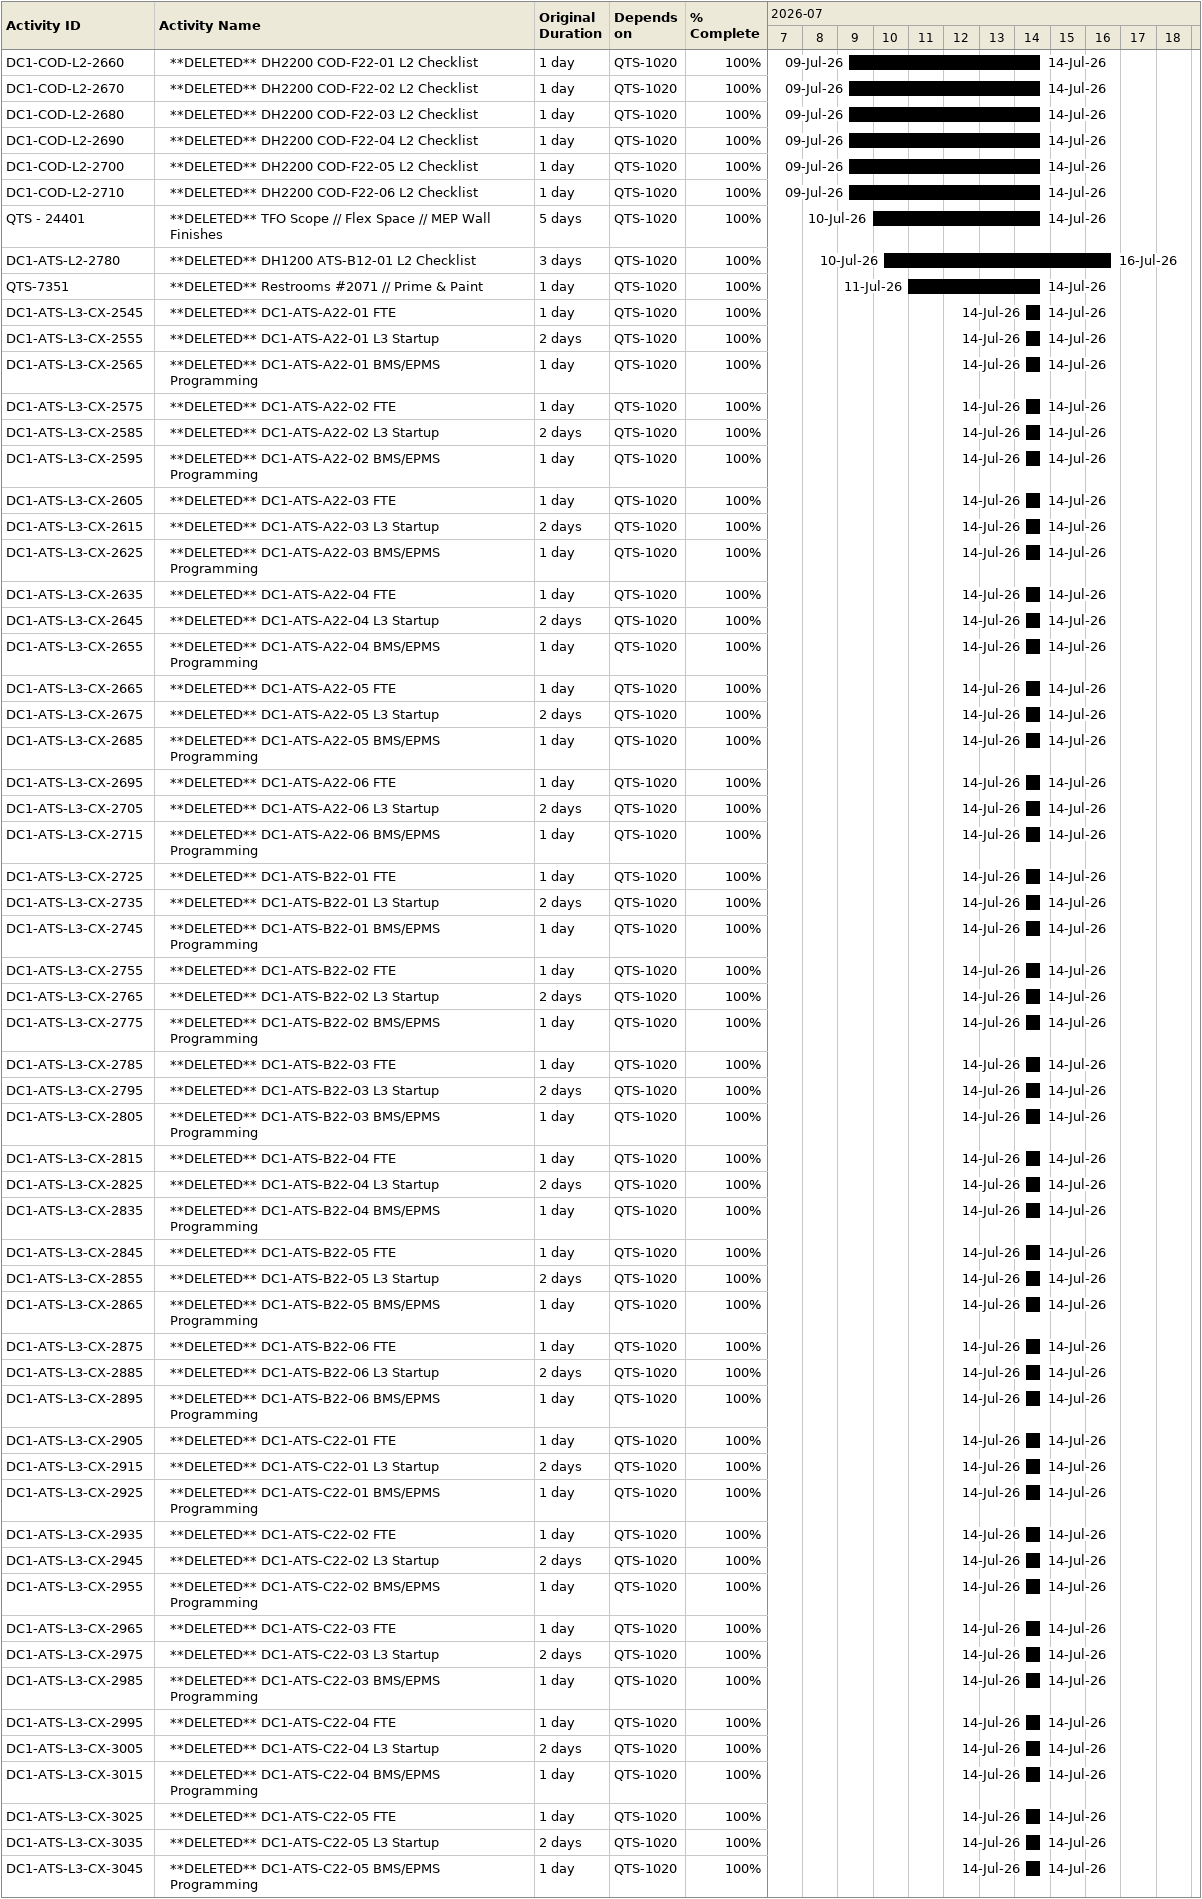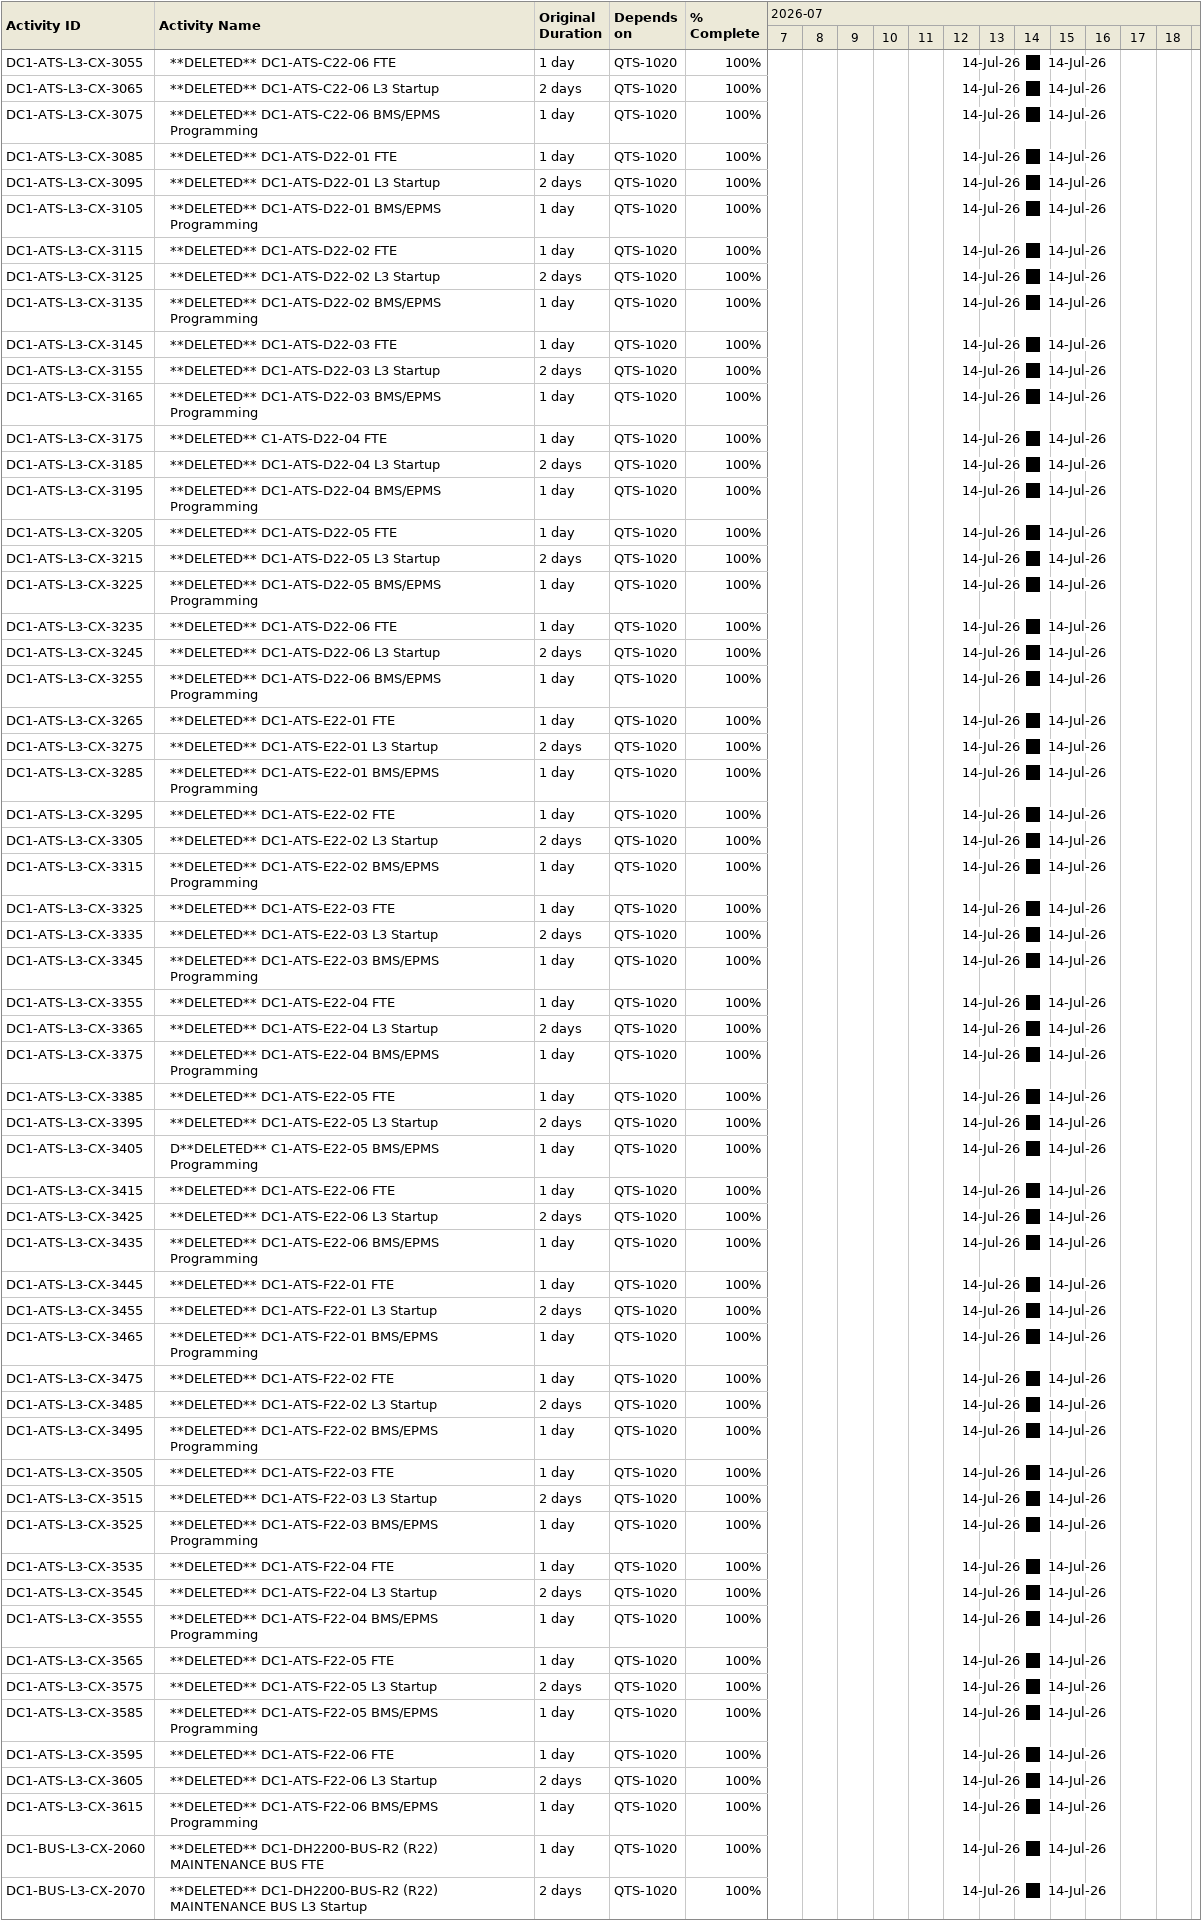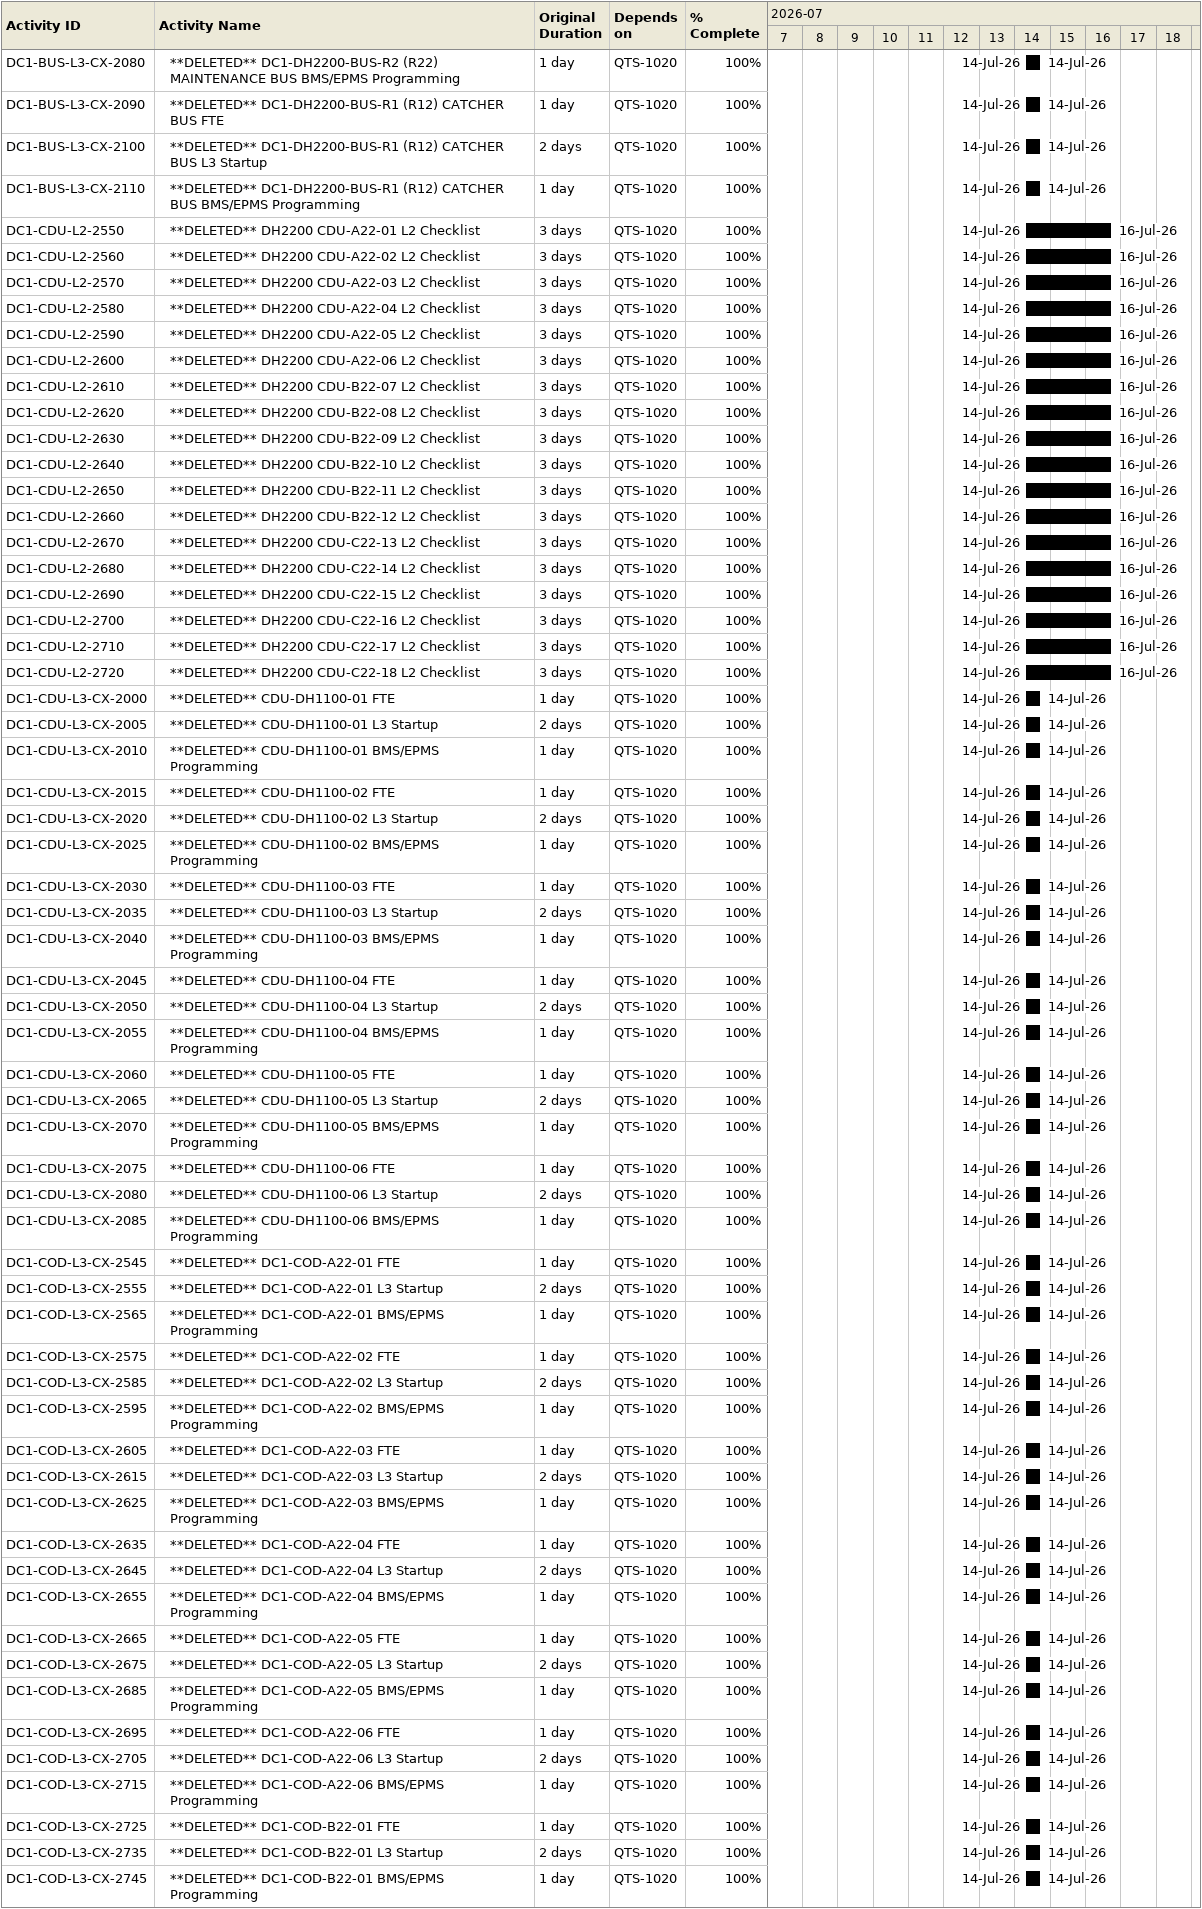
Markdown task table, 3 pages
| ID | Level | Task | Original duration | Start | Finish | Predecessors | % complete |
|---|---|---|---|---|---|---|---|
| DC1-COD-L2-2660 | 2 | **DELETED** DH2200 COD-F22-01 L2 Checklist | 1d | 2026-07-09 | 2026-07-14 | QTS-1020 | 100 |
| DC1-COD-L2-2670 | 2 | **DELETED** DH2200 COD-F22-02 L2 Checklist | 1d | 2026-07-09 | 2026-07-14 | QTS-1020 | 100 |
| DC1-COD-L2-2680 | 2 | **DELETED** DH2200 COD-F22-03 L2 Checklist | 1d | 2026-07-09 | 2026-07-14 | QTS-1020 | 100 |
| DC1-COD-L2-2690 | 2 | **DELETED** DH2200 COD-F22-04 L2 Checklist | 1d | 2026-07-09 | 2026-07-14 | QTS-1020 | 100 |
| DC1-COD-L2-2700 | 2 | **DELETED** DH2200 COD-F22-05 L2 Checklist | 1d | 2026-07-09 | 2026-07-14 | QTS-1020 | 100 |
| DC1-COD-L2-2710 | 2 | **DELETED** DH2200 COD-F22-06 L2 Checklist | 1d | 2026-07-09 | 2026-07-14 | QTS-1020 | 100 |
| QTS - 24401 | 2 | **DELETED** TFO Scope // Flex Space // MEP Wall Finishes | 5d | 2026-07-10 | 2026-07-14 | QTS-1020 | 100 |
| DC1-ATS-L2-2780 | 2 | **DELETED** DH1200 ATS-B12-01 L2 Checklist | 3d | 2026-07-10 | 2026-07-16 | QTS-1020 | 100 |
| QTS-7351 | 2 | **DELETED** Restrooms #2071 // Prime & Paint | 1d | 2026-07-11 | 2026-07-14 | QTS-1020 | 100 |
| DC1-ATS-L3-CX-2545 | 2 | **DELETED** DC1-ATS-A22-01 FTE | 1d | 2026-07-14 | 2026-07-14 | QTS-1020 | 100 |
| DC1-ATS-L3-CX-2555 | 2 | **DELETED** DC1-ATS-A22-01 L3 Startup | 2d | 2026-07-14 | 2026-07-14 | QTS-1020 | 100 |
| DC1-ATS-L3-CX-2565 | 2 | **DELETED** DC1-ATS-A22-01 BMS/EPMS Programming | 1d | 2026-07-14 | 2026-07-14 | QTS-1020 | 100 |
| DC1-ATS-L3-CX-2575 | 2 | **DELETED** DC1-ATS-A22-02 FTE | 1d | 2026-07-14 | 2026-07-14 | QTS-1020 | 100 |
| DC1-ATS-L3-CX-2585 | 2 | **DELETED** DC1-ATS-A22-02 L3 Startup | 2d | 2026-07-14 | 2026-07-14 | QTS-1020 | 100 |
| DC1-ATS-L3-CX-2595 | 2 | **DELETED** DC1-ATS-A22-02 BMS/EPMS Programming | 1d | 2026-07-14 | 2026-07-14 | QTS-1020 | 100 |
| DC1-ATS-L3-CX-2605 | 2 | **DELETED** DC1-ATS-A22-03 FTE | 1d | 2026-07-14 | 2026-07-14 | QTS-1020 | 100 |
| DC1-ATS-L3-CX-2615 | 2 | **DELETED** DC1-ATS-A22-03 L3 Startup | 2d | 2026-07-14 | 2026-07-14 | QTS-1020 | 100 |
| DC1-ATS-L3-CX-2625 | 2 | **DELETED** DC1-ATS-A22-03 BMS/EPMS Programming | 1d | 2026-07-14 | 2026-07-14 | QTS-1020 | 100 |
| DC1-ATS-L3-CX-2635 | 2 | **DELETED** DC1-ATS-A22-04 FTE | 1d | 2026-07-14 | 2026-07-14 | QTS-1020 | 100 |
| DC1-ATS-L3-CX-2645 | 2 | **DELETED** DC1-ATS-A22-04 L3 Startup | 2d | 2026-07-14 | 2026-07-14 | QTS-1020 | 100 |
| DC1-ATS-L3-CX-2655 | 2 | **DELETED** DC1-ATS-A22-04 BMS/EPMS Programming | 1d | 2026-07-14 | 2026-07-14 | QTS-1020 | 100 |
| DC1-ATS-L3-CX-2665 | 2 | **DELETED** DC1-ATS-A22-05 FTE | 1d | 2026-07-14 | 2026-07-14 | QTS-1020 | 100 |
| DC1-ATS-L3-CX-2675 | 2 | **DELETED** DC1-ATS-A22-05 L3 Startup | 2d | 2026-07-14 | 2026-07-14 | QTS-1020 | 100 |
| DC1-ATS-L3-CX-2685 | 2 | **DELETED** DC1-ATS-A22-05 BMS/EPMS Programming | 1d | 2026-07-14 | 2026-07-14 | QTS-1020 | 100 |
| DC1-ATS-L3-CX-2695 | 2 | **DELETED** DC1-ATS-A22-06 FTE | 1d | 2026-07-14 | 2026-07-14 | QTS-1020 | 100 |
| DC1-ATS-L3-CX-2705 | 2 | **DELETED** DC1-ATS-A22-06 L3 Startup | 2d | 2026-07-14 | 2026-07-14 | QTS-1020 | 100 |
| DC1-ATS-L3-CX-2715 | 2 | **DELETED** DC1-ATS-A22-06 BMS/EPMS Programming | 1d | 2026-07-14 | 2026-07-14 | QTS-1020 | 100 |
| DC1-ATS-L3-CX-2725 | 2 | **DELETED** DC1-ATS-B22-01 FTE | 1d | 2026-07-14 | 2026-07-14 | QTS-1020 | 100 |
| DC1-ATS-L3-CX-2735 | 2 | **DELETED** DC1-ATS-B22-01 L3 Startup | 2d | 2026-07-14 | 2026-07-14 | QTS-1020 | 100 |
| DC1-ATS-L3-CX-2745 | 2 | **DELETED** DC1-ATS-B22-01 BMS/EPMS Programming | 1d | 2026-07-14 | 2026-07-14 | QTS-1020 | 100 |
| DC1-ATS-L3-CX-2755 | 2 | **DELETED** DC1-ATS-B22-02 FTE | 1d | 2026-07-14 | 2026-07-14 | QTS-1020 | 100 |
| DC1-ATS-L3-CX-2765 | 2 | **DELETED** DC1-ATS-B22-02 L3 Startup | 2d | 2026-07-14 | 2026-07-14 | QTS-1020 | 100 |
| DC1-ATS-L3-CX-2775 | 2 | **DELETED** DC1-ATS-B22-02 BMS/EPMS Programming | 1d | 2026-07-14 | 2026-07-14 | QTS-1020 | 100 |
| DC1-ATS-L3-CX-2785 | 2 | **DELETED** DC1-ATS-B22-03 FTE | 1d | 2026-07-14 | 2026-07-14 | QTS-1020 | 100 |
| DC1-ATS-L3-CX-2795 | 2 | **DELETED** DC1-ATS-B22-03 L3 Startup | 2d | 2026-07-14 | 2026-07-14 | QTS-1020 | 100 |
| DC1-ATS-L3-CX-2805 | 2 | **DELETED** DC1-ATS-B22-03 BMS/EPMS Programming | 1d | 2026-07-14 | 2026-07-14 | QTS-1020 | 100 |
| DC1-ATS-L3-CX-2815 | 2 | **DELETED** DC1-ATS-B22-04 FTE | 1d | 2026-07-14 | 2026-07-14 | QTS-1020 | 100 |
| DC1-ATS-L3-CX-2825 | 2 | **DELETED** DC1-ATS-B22-04 L3 Startup | 2d | 2026-07-14 | 2026-07-14 | QTS-1020 | 100 |
| DC1-ATS-L3-CX-2835 | 2 | **DELETED** DC1-ATS-B22-04 BMS/EPMS Programming | 1d | 2026-07-14 | 2026-07-14 | QTS-1020 | 100 |
| DC1-ATS-L3-CX-2845 | 2 | **DELETED** DC1-ATS-B22-05 FTE | 1d | 2026-07-14 | 2026-07-14 | QTS-1020 | 100 |
| DC1-ATS-L3-CX-2855 | 2 | **DELETED** DC1-ATS-B22-05 L3 Startup | 2d | 2026-07-14 | 2026-07-14 | QTS-1020 | 100 |
| DC1-ATS-L3-CX-2865 | 2 | **DELETED** DC1-ATS-B22-05 BMS/EPMS Programming | 1d | 2026-07-14 | 2026-07-14 | QTS-1020 | 100 |
| DC1-ATS-L3-CX-2875 | 2 | **DELETED** DC1-ATS-B22-06 FTE | 1d | 2026-07-14 | 2026-07-14 | QTS-1020 | 100 |
| DC1-ATS-L3-CX-2885 | 2 | **DELETED** DC1-ATS-B22-06 L3 Startup | 2d | 2026-07-14 | 2026-07-14 | QTS-1020 | 100 |
| DC1-ATS-L3-CX-2895 | 2 | **DELETED** DC1-ATS-B22-06 BMS/EPMS Programming | 1d | 2026-07-14 | 2026-07-14 | QTS-1020 | 100 |
| DC1-ATS-L3-CX-2905 | 2 | **DELETED** DC1-ATS-C22-01 FTE | 1d | 2026-07-14 | 2026-07-14 | QTS-1020 | 100 |
| DC1-ATS-L3-CX-2915 | 2 | **DELETED** DC1-ATS-C22-01 L3 Startup | 2d | 2026-07-14 | 2026-07-14 | QTS-1020 | 100 |
| DC1-ATS-L3-CX-2925 | 2 | **DELETED** DC1-ATS-C22-01 BMS/EPMS Programming | 1d | 2026-07-14 | 2026-07-14 | QTS-1020 | 100 |
| DC1-ATS-L3-CX-2935 | 2 | **DELETED** DC1-ATS-C22-02 FTE | 1d | 2026-07-14 | 2026-07-14 | QTS-1020 | 100 |
| DC1-ATS-L3-CX-2945 | 2 | **DELETED** DC1-ATS-C22-02 L3 Startup | 2d | 2026-07-14 | 2026-07-14 | QTS-1020 | 100 |
| DC1-ATS-L3-CX-2955 | 2 | **DELETED** DC1-ATS-C22-02 BMS/EPMS Programming | 1d | 2026-07-14 | 2026-07-14 | QTS-1020 | 100 |
| DC1-ATS-L3-CX-2965 | 2 | **DELETED** DC1-ATS-C22-03 FTE | 1d | 2026-07-14 | 2026-07-14 | QTS-1020 | 100 |
| DC1-ATS-L3-CX-2975 | 2 | **DELETED** DC1-ATS-C22-03 L3 Startup | 2d | 2026-07-14 | 2026-07-14 | QTS-1020 | 100 |
| DC1-ATS-L3-CX-2985 | 2 | **DELETED** DC1-ATS-C22-03 BMS/EPMS Programming | 1d | 2026-07-14 | 2026-07-14 | QTS-1020 | 100 |
| DC1-ATS-L3-CX-2995 | 2 | **DELETED** DC1-ATS-C22-04 FTE | 1d | 2026-07-14 | 2026-07-14 | QTS-1020 | 100 |
| DC1-ATS-L3-CX-3005 | 2 | **DELETED** DC1-ATS-C22-04 L3 Startup | 2d | 2026-07-14 | 2026-07-14 | QTS-1020 | 100 |
| DC1-ATS-L3-CX-3015 | 2 | **DELETED** DC1-ATS-C22-04 BMS/EPMS Programming | 1d | 2026-07-14 | 2026-07-14 | QTS-1020 | 100 |
| DC1-ATS-L3-CX-3025 | 2 | **DELETED** DC1-ATS-C22-05 FTE | 1d | 2026-07-14 | 2026-07-14 | QTS-1020 | 100 |
| DC1-ATS-L3-CX-3035 | 2 | **DELETED** DC1-ATS-C22-05 L3 Startup | 2d | 2026-07-14 | 2026-07-14 | QTS-1020 | 100 |
| DC1-ATS-L3-CX-3045 | 2 | **DELETED** DC1-ATS-C22-05 BMS/EPMS Programming | 1d | 2026-07-14 | 2026-07-14 | QTS-1020 | 100 |
| DC1-ATS-L3-CX-3055 | 2 | **DELETED** DC1-ATS-C22-06 FTE | 1d | 2026-07-14 | 2026-07-14 | QTS-1020 | 100 |
| DC1-ATS-L3-CX-3065 | 2 | **DELETED** DC1-ATS-C22-06 L3 Startup | 2d | 2026-07-14 | 2026-07-14 | QTS-1020 | 100 |
| DC1-ATS-L3-CX-3075 | 2 | **DELETED** DC1-ATS-C22-06 BMS/EPMS Programming | 1d | 2026-07-14 | 2026-07-14 | QTS-1020 | 100 |
| DC1-ATS-L3-CX-3085 | 2 | **DELETED** DC1-ATS-D22-01 FTE | 1d | 2026-07-14 | 2026-07-14 | QTS-1020 | 100 |
| DC1-ATS-L3-CX-3095 | 2 | **DELETED** DC1-ATS-D22-01 L3 Startup | 2d | 2026-07-14 | 2026-07-14 | QTS-1020 | 100 |
| DC1-ATS-L3-CX-3105 | 2 | **DELETED** DC1-ATS-D22-01 BMS/EPMS Programming | 1d | 2026-07-14 | 2026-07-14 | QTS-1020 | 100 |
| DC1-ATS-L3-CX-3115 | 2 | **DELETED** DC1-ATS-D22-02 FTE | 1d | 2026-07-14 | 2026-07-14 | QTS-1020 | 100 |
| DC1-ATS-L3-CX-3125 | 2 | **DELETED** DC1-ATS-D22-02 L3 Startup | 2d | 2026-07-14 | 2026-07-14 | QTS-1020 | 100 |
| DC1-ATS-L3-CX-3135 | 2 | **DELETED** DC1-ATS-D22-02 BMS/EPMS Programming | 1d | 2026-07-14 | 2026-07-14 | QTS-1020 | 100 |
| DC1-ATS-L3-CX-3145 | 2 | **DELETED** DC1-ATS-D22-03 FTE | 1d | 2026-07-14 | 2026-07-14 | QTS-1020 | 100 |
| DC1-ATS-L3-CX-3155 | 2 | **DELETED** DC1-ATS-D22-03 L3 Startup | 2d | 2026-07-14 | 2026-07-14 | QTS-1020 | 100 |
| DC1-ATS-L3-CX-3165 | 2 | **DELETED** DC1-ATS-D22-03 BMS/EPMS Programming | 1d | 2026-07-14 | 2026-07-14 | QTS-1020 | 100 |
| DC1-ATS-L3-CX-3175 | 2 | **DELETED** C1-ATS-D22-04 FTE | 1d | 2026-07-14 | 2026-07-14 | QTS-1020 | 100 |
| DC1-ATS-L3-CX-3185 | 2 | **DELETED** DC1-ATS-D22-04 L3 Startup | 2d | 2026-07-14 | 2026-07-14 | QTS-1020 | 100 |
| DC1-ATS-L3-CX-3195 | 2 | **DELETED** DC1-ATS-D22-04 BMS/EPMS Programming | 1d | 2026-07-14 | 2026-07-14 | QTS-1020 | 100 |
| DC1-ATS-L3-CX-3205 | 2 | **DELETED** DC1-ATS-D22-05 FTE | 1d | 2026-07-14 | 2026-07-14 | QTS-1020 | 100 |
| DC1-ATS-L3-CX-3215 | 2 | **DELETED** DC1-ATS-D22-05 L3 Startup | 2d | 2026-07-14 | 2026-07-14 | QTS-1020 | 100 |
| DC1-ATS-L3-CX-3225 | 2 | **DELETED** DC1-ATS-D22-05 BMS/EPMS Programming | 1d | 2026-07-14 | 2026-07-14 | QTS-1020 | 100 |
| DC1-ATS-L3-CX-3235 | 2 | **DELETED** DC1-ATS-D22-06 FTE | 1d | 2026-07-14 | 2026-07-14 | QTS-1020 | 100 |
| DC1-ATS-L3-CX-3245 | 2 | **DELETED** DC1-ATS-D22-06 L3 Startup | 2d | 2026-07-14 | 2026-07-14 | QTS-1020 | 100 |
| DC1-ATS-L3-CX-3255 | 2 | **DELETED** DC1-ATS-D22-06 BMS/EPMS Programming | 1d | 2026-07-14 | 2026-07-14 | QTS-1020 | 100 |
| DC1-ATS-L3-CX-3265 | 2 | **DELETED** DC1-ATS-E22-01 FTE | 1d | 2026-07-14 | 2026-07-14 | QTS-1020 | 100 |
| DC1-ATS-L3-CX-3275 | 2 | **DELETED** DC1-ATS-E22-01 L3 Startup | 2d | 2026-07-14 | 2026-07-14 | QTS-1020 | 100 |
| DC1-ATS-L3-CX-3285 | 2 | **DELETED** DC1-ATS-E22-01 BMS/EPMS Programming | 1d | 2026-07-14 | 2026-07-14 | QTS-1020 | 100 |
| DC1-ATS-L3-CX-3295 | 2 | **DELETED** DC1-ATS-E22-02 FTE | 1d | 2026-07-14 | 2026-07-14 | QTS-1020 | 100 |
| DC1-ATS-L3-CX-3305 | 2 | **DELETED** DC1-ATS-E22-02 L3 Startup | 2d | 2026-07-14 | 2026-07-14 | QTS-1020 | 100 |
| DC1-ATS-L3-CX-3315 | 2 | **DELETED** DC1-ATS-E22-02 BMS/EPMS Programming | 1d | 2026-07-14 | 2026-07-14 | QTS-1020 | 100 |
| DC1-ATS-L3-CX-3325 | 2 | **DELETED** DC1-ATS-E22-03 FTE | 1d | 2026-07-14 | 2026-07-14 | QTS-1020 | 100 |
| DC1-ATS-L3-CX-3335 | 2 | **DELETED** DC1-ATS-E22-03 L3 Startup | 2d | 2026-07-14 | 2026-07-14 | QTS-1020 | 100 |
| DC1-ATS-L3-CX-3345 | 2 | **DELETED** DC1-ATS-E22-03 BMS/EPMS Programming | 1d | 2026-07-14 | 2026-07-14 | QTS-1020 | 100 |
| DC1-ATS-L3-CX-3355 | 2 | **DELETED** DC1-ATS-E22-04 FTE | 1d | 2026-07-14 | 2026-07-14 | QTS-1020 | 100 |
| DC1-ATS-L3-CX-3365 | 2 | **DELETED** DC1-ATS-E22-04 L3 Startup | 2d | 2026-07-14 | 2026-07-14 | QTS-1020 | 100 |
| DC1-ATS-L3-CX-3375 | 2 | **DELETED** DC1-ATS-E22-04 BMS/EPMS Programming | 1d | 2026-07-14 | 2026-07-14 | QTS-1020 | 100 |
| DC1-ATS-L3-CX-3385 | 2 | **DELETED** DC1-ATS-E22-05 FTE | 1d | 2026-07-14 | 2026-07-14 | QTS-1020 | 100 |
| DC1-ATS-L3-CX-3395 | 2 | **DELETED** DC1-ATS-E22-05 L3 Startup | 2d | 2026-07-14 | 2026-07-14 | QTS-1020 | 100 |
| DC1-ATS-L3-CX-3405 | 2 | D**DELETED** C1-ATS-E22-05 BMS/EPMS Programming | 1d | 2026-07-14 | 2026-07-14 | QTS-1020 | 100 |
| DC1-ATS-L3-CX-3415 | 2 | **DELETED** DC1-ATS-E22-06 FTE | 1d | 2026-07-14 | 2026-07-14 | QTS-1020 | 100 |
| DC1-ATS-L3-CX-3425 | 2 | **DELETED** DC1-ATS-E22-06 L3 Startup | 2d | 2026-07-14 | 2026-07-14 | QTS-1020 | 100 |
| DC1-ATS-L3-CX-3435 | 2 | **DELETED** DC1-ATS-E22-06 BMS/EPMS Programming | 1d | 2026-07-14 | 2026-07-14 | QTS-1020 | 100 |
| DC1-ATS-L3-CX-3445 | 2 | **DELETED** DC1-ATS-F22-01 FTE | 1d | 2026-07-14 | 2026-07-14 | QTS-1020 | 100 |
| DC1-ATS-L3-CX-3455 | 2 | **DELETED** DC1-ATS-F22-01 L3 Startup | 2d | 2026-07-14 | 2026-07-14 | QTS-1020 | 100 |
| DC1-ATS-L3-CX-3465 | 2 | **DELETED** DC1-ATS-F22-01 BMS/EPMS Programming | 1d | 2026-07-14 | 2026-07-14 | QTS-1020 | 100 |
| DC1-ATS-L3-CX-3475 | 2 | **DELETED** DC1-ATS-F22-02 FTE | 1d | 2026-07-14 | 2026-07-14 | QTS-1020 | 100 |
| DC1-ATS-L3-CX-3485 | 2 | **DELETED** DC1-ATS-F22-02 L3 Startup | 2d | 2026-07-14 | 2026-07-14 | QTS-1020 | 100 |
| DC1-ATS-L3-CX-3495 | 2 | **DELETED** DC1-ATS-F22-02 BMS/EPMS Programming | 1d | 2026-07-14 | 2026-07-14 | QTS-1020 | 100 |
| DC1-ATS-L3-CX-3505 | 2 | **DELETED** DC1-ATS-F22-03 FTE | 1d | 2026-07-14 | 2026-07-14 | QTS-1020 | 100 |
| DC1-ATS-L3-CX-3515 | 2 | **DELETED** DC1-ATS-F22-03 L3 Startup | 2d | 2026-07-14 | 2026-07-14 | QTS-1020 | 100 |
| DC1-ATS-L3-CX-3525 | 2 | **DELETED** DC1-ATS-F22-03 BMS/EPMS Programming | 1d | 2026-07-14 | 2026-07-14 | QTS-1020 | 100 |
| DC1-ATS-L3-CX-3535 | 2 | **DELETED** DC1-ATS-F22-04 FTE | 1d | 2026-07-14 | 2026-07-14 | QTS-1020 | 100 |
| DC1-ATS-L3-CX-3545 | 2 | **DELETED** DC1-ATS-F22-04 L3 Startup | 2d | 2026-07-14 | 2026-07-14 | QTS-1020 | 100 |
| DC1-ATS-L3-CX-3555 | 2 | **DELETED** DC1-ATS-F22-04 BMS/EPMS Programming | 1d | 2026-07-14 | 2026-07-14 | QTS-1020 | 100 |
| DC1-ATS-L3-CX-3565 | 2 | **DELETED** DC1-ATS-F22-05 FTE | 1d | 2026-07-14 | 2026-07-14 | QTS-1020 | 100 |
| DC1-ATS-L3-CX-3575 | 2 | **DELETED** DC1-ATS-F22-05 L3 Startup | 2d | 2026-07-14 | 2026-07-14 | QTS-1020 | 100 |
| DC1-ATS-L3-CX-3585 | 2 | **DELETED** DC1-ATS-F22-05 BMS/EPMS Programming | 1d | 2026-07-14 | 2026-07-14 | QTS-1020 | 100 |
| DC1-ATS-L3-CX-3595 | 2 | **DELETED** DC1-ATS-F22-06 FTE | 1d | 2026-07-14 | 2026-07-14 | QTS-1020 | 100 |
| DC1-ATS-L3-CX-3605 | 2 | **DELETED** DC1-ATS-F22-06 L3 Startup | 2d | 2026-07-14 | 2026-07-14 | QTS-1020 | 100 |
| DC1-ATS-L3-CX-3615 | 2 | **DELETED** DC1-ATS-F22-06 BMS/EPMS Programming | 1d | 2026-07-14 | 2026-07-14 | QTS-1020 | 100 |
| DC1-BUS-L3-CX-2060 | 2 | **DELETED** DC1-DH2200-BUS-R2 (R22) MAINTENANCE BUS FTE | 1d | 2026-07-14 | 2026-07-14 | QTS-1020 | 100 |
| DC1-BUS-L3-CX-2070 | 2 | **DELETED** DC1-DH2200-BUS-R2 (R22) MAINTENANCE BUS L3 Startup | 2d | 2026-07-14 | 2026-07-14 | QTS-1020 | 100 |
| DC1-BUS-L3-CX-2080 | 2 | **DELETED** DC1-DH2200-BUS-R2 (R22) MAINTENANCE BUS BMS/EPMS Programming | 1d | 2026-07-14 | 2026-07-14 | QTS-1020 | 100 |
| DC1-BUS-L3-CX-2090 | 2 | **DELETED** DC1-DH2200-BUS-R1 (R12) CATCHER BUS FTE | 1d | 2026-07-14 | 2026-07-14 | QTS-1020 | 100 |
| DC1-BUS-L3-CX-2100 | 2 | **DELETED** DC1-DH2200-BUS-R1 (R12) CATCHER BUS L3 Startup | 2d | 2026-07-14 | 2026-07-14 | QTS-1020 | 100 |
| DC1-BUS-L3-CX-2110 | 2 | **DELETED** DC1-DH2200-BUS-R1 (R12) CATCHER BUS BMS/EPMS Programming | 1d | 2026-07-14 | 2026-07-14 | QTS-1020 | 100 |
| DC1-CDU-L2-2550 | 2 | **DELETED** DH2200 CDU-A22-01 L2 Checklist | 3d | 2026-07-14 | 2026-07-16 | QTS-1020 | 100 |
| DC1-CDU-L2-2560 | 2 | **DELETED** DH2200 CDU-A22-02 L2 Checklist | 3d | 2026-07-14 | 2026-07-16 | QTS-1020 | 100 |
| DC1-CDU-L2-2570 | 2 | **DELETED** DH2200 CDU-A22-03 L2 Checklist | 3d | 2026-07-14 | 2026-07-16 | QTS-1020 | 100 |
| DC1-CDU-L2-2580 | 2 | **DELETED** DH2200 CDU-A22-04 L2 Checklist | 3d | 2026-07-14 | 2026-07-16 | QTS-1020 | 100 |
| DC1-CDU-L2-2590 | 2 | **DELETED** DH2200 CDU-A22-05 L2 Checklist | 3d | 2026-07-14 | 2026-07-16 | QTS-1020 | 100 |
| DC1-CDU-L2-2600 | 2 | **DELETED** DH2200 CDU-A22-06 L2 Checklist | 3d | 2026-07-14 | 2026-07-16 | QTS-1020 | 100 |
| DC1-CDU-L2-2610 | 2 | **DELETED** DH2200 CDU-B22-07 L2 Checklist | 3d | 2026-07-14 | 2026-07-16 | QTS-1020 | 100 |
| DC1-CDU-L2-2620 | 2 | **DELETED** DH2200 CDU-B22-08 L2 Checklist | 3d | 2026-07-14 | 2026-07-16 | QTS-1020 | 100 |
| DC1-CDU-L2-2630 | 2 | **DELETED** DH2200 CDU-B22-09 L2 Checklist | 3d | 2026-07-14 | 2026-07-16 | QTS-1020 | 100 |
| DC1-CDU-L2-2640 | 2 | **DELETED** DH2200 CDU-B22-10 L2 Checklist | 3d | 2026-07-14 | 2026-07-16 | QTS-1020 | 100 |
| DC1-CDU-L2-2650 | 2 | **DELETED** DH2200 CDU-B22-11 L2 Checklist | 3d | 2026-07-14 | 2026-07-16 | QTS-1020 | 100 |
| DC1-CDU-L2-2660 | 2 | **DELETED** DH2200 CDU-B22-12 L2 Checklist | 3d | 2026-07-14 | 2026-07-16 | QTS-1020 | 100 |
| DC1-CDU-L2-2670 | 2 | **DELETED** DH2200 CDU-C22-13 L2 Checklist | 3d | 2026-07-14 | 2026-07-16 | QTS-1020 | 100 |
| DC1-CDU-L2-2680 | 2 | **DELETED** DH2200 CDU-C22-14 L2 Checklist | 3d | 2026-07-14 | 2026-07-16 | QTS-1020 | 100 |
| DC1-CDU-L2-2690 | 2 | **DELETED** DH2200 CDU-C22-15 L2 Checklist | 3d | 2026-07-14 | 2026-07-16 | QTS-1020 | 100 |
| DC1-CDU-L2-2700 | 2 | **DELETED** DH2200 CDU-C22-16 L2 Checklist | 3d | 2026-07-14 | 2026-07-16 | QTS-1020 | 100 |
| DC1-CDU-L2-2710 | 2 | **DELETED** DH2200 CDU-C22-17 L2 Checklist | 3d | 2026-07-14 | 2026-07-16 | QTS-1020 | 100 |
| DC1-CDU-L2-2720 | 2 | **DELETED** DH2200 CDU-C22-18 L2 Checklist | 3d | 2026-07-14 | 2026-07-16 | QTS-1020 | 100 |
| DC1-CDU-L3-CX-2000 | 2 | **DELETED** CDU-DH1100-01 FTE | 1d | 2026-07-14 | 2026-07-14 | QTS-1020 | 100 |
| DC1-CDU-L3-CX-2005 | 2 | **DELETED** CDU-DH1100-01 L3 Startup | 2d | 2026-07-14 | 2026-07-14 | QTS-1020 | 100 |
| DC1-CDU-L3-CX-2010 | 2 | **DELETED** CDU-DH1100-01 BMS/EPMS Programming | 1d | 2026-07-14 | 2026-07-14 | QTS-1020 | 100 |
| DC1-CDU-L3-CX-2015 | 2 | **DELETED** CDU-DH1100-02 FTE | 1d | 2026-07-14 | 2026-07-14 | QTS-1020 | 100 |
| DC1-CDU-L3-CX-2020 | 2 | **DELETED** CDU-DH1100-02 L3 Startup | 2d | 2026-07-14 | 2026-07-14 | QTS-1020 | 100 |
| DC1-CDU-L3-CX-2025 | 2 | **DELETED** CDU-DH1100-02 BMS/EPMS Programming | 1d | 2026-07-14 | 2026-07-14 | QTS-1020 | 100 |
| DC1-CDU-L3-CX-2030 | 2 | **DELETED** CDU-DH1100-03 FTE | 1d | 2026-07-14 | 2026-07-14 | QTS-1020 | 100 |
| DC1-CDU-L3-CX-2035 | 2 | **DELETED** CDU-DH1100-03 L3 Startup | 2d | 2026-07-14 | 2026-07-14 | QTS-1020 | 100 |
| DC1-CDU-L3-CX-2040 | 2 | **DELETED** CDU-DH1100-03 BMS/EPMS Programming | 1d | 2026-07-14 | 2026-07-14 | QTS-1020 | 100 |
| DC1-CDU-L3-CX-2045 | 2 | **DELETED** CDU-DH1100-04 FTE | 1d | 2026-07-14 | 2026-07-14 | QTS-1020 | 100 |
| DC1-CDU-L3-CX-2050 | 2 | **DELETED** CDU-DH1100-04 L3 Startup | 2d | 2026-07-14 | 2026-07-14 | QTS-1020 | 100 |
| DC1-CDU-L3-CX-2055 | 2 | **DELETED** CDU-DH1100-04 BMS/EPMS Programming | 1d | 2026-07-14 | 2026-07-14 | QTS-1020 | 100 |
| DC1-CDU-L3-CX-2060 | 2 | **DELETED** CDU-DH1100-05 FTE | 1d | 2026-07-14 | 2026-07-14 | QTS-1020 | 100 |
| DC1-CDU-L3-CX-2065 | 2 | **DELETED** CDU-DH1100-05 L3 Startup | 2d | 2026-07-14 | 2026-07-14 | QTS-1020 | 100 |
| DC1-CDU-L3-CX-2070 | 2 | **DELETED** CDU-DH1100-05 BMS/EPMS Programming | 1d | 2026-07-14 | 2026-07-14 | QTS-1020 | 100 |
| DC1-CDU-L3-CX-2075 | 2 | **DELETED** CDU-DH1100-06 FTE | 1d | 2026-07-14 | 2026-07-14 | QTS-1020 | 100 |
| DC1-CDU-L3-CX-2080 | 2 | **DELETED** CDU-DH1100-06 L3 Startup | 2d | 2026-07-14 | 2026-07-14 | QTS-1020 | 100 |
| DC1-CDU-L3-CX-2085 | 2 | **DELETED** CDU-DH1100-06 BMS/EPMS Programming | 1d | 2026-07-14 | 2026-07-14 | QTS-1020 | 100 |
| DC1-COD-L3-CX-2545 | 2 | **DELETED** DC1-COD-A22-01 FTE | 1d | 2026-07-14 | 2026-07-14 | QTS-1020 | 100 |
| DC1-COD-L3-CX-2555 | 2 | **DELETED** DC1-COD-A22-01 L3 Startup | 2d | 2026-07-14 | 2026-07-14 | QTS-1020 | 100 |
| DC1-COD-L3-CX-2565 | 2 | **DELETED** DC1-COD-A22-01 BMS/EPMS Programming | 1d | 2026-07-14 | 2026-07-14 | QTS-1020 | 100 |
| DC1-COD-L3-CX-2575 | 2 | **DELETED** DC1-COD-A22-02 FTE | 1d | 2026-07-14 | 2026-07-14 | QTS-1020 | 100 |
| DC1-COD-L3-CX-2585 | 2 | **DELETED** DC1-COD-A22-02 L3 Startup | 2d | 2026-07-14 | 2026-07-14 | QTS-1020 | 100 |
| DC1-COD-L3-CX-2595 | 2 | **DELETED** DC1-COD-A22-02 BMS/EPMS Programming | 1d | 2026-07-14 | 2026-07-14 | QTS-1020 | 100 |
| DC1-COD-L3-CX-2605 | 2 | **DELETED** DC1-COD-A22-03 FTE | 1d | 2026-07-14 | 2026-07-14 | QTS-1020 | 100 |
| DC1-COD-L3-CX-2615 | 2 | **DELETED** DC1-COD-A22-03 L3 Startup | 2d | 2026-07-14 | 2026-07-14 | QTS-1020 | 100 |
| DC1-COD-L3-CX-2625 | 2 | **DELETED** DC1-COD-A22-03 BMS/EPMS Programming | 1d | 2026-07-14 | 2026-07-14 | QTS-1020 | 100 |
| DC1-COD-L3-CX-2635 | 2 | **DELETED** DC1-COD-A22-04 FTE | 1d | 2026-07-14 | 2026-07-14 | QTS-1020 | 100 |
| DC1-COD-L3-CX-2645 | 2 | **DELETED** DC1-COD-A22-04 L3 Startup | 2d | 2026-07-14 | 2026-07-14 | QTS-1020 | 100 |
| DC1-COD-L3-CX-2655 | 2 | **DELETED** DC1-COD-A22-04 BMS/EPMS Programming | 1d | 2026-07-14 | 2026-07-14 | QTS-1020 | 100 |
| DC1-COD-L3-CX-2665 | 2 | **DELETED** DC1-COD-A22-05 FTE | 1d | 2026-07-14 | 2026-07-14 | QTS-1020 | 100 |
| DC1-COD-L3-CX-2675 | 2 | **DELETED** DC1-COD-A22-05 L3 Startup | 2d | 2026-07-14 | 2026-07-14 | QTS-1020 | 100 |
| DC1-COD-L3-CX-2685 | 2 | **DELETED** DC1-COD-A22-05 BMS/EPMS Programming | 1d | 2026-07-14 | 2026-07-14 | QTS-1020 | 100 |
| DC1-COD-L3-CX-2695 | 2 | **DELETED** DC1-COD-A22-06 FTE | 1d | 2026-07-14 | 2026-07-14 | QTS-1020 | 100 |
| DC1-COD-L3-CX-2705 | 2 | **DELETED** DC1-COD-A22-06 L3 Startup | 2d | 2026-07-14 | 2026-07-14 | QTS-1020 | 100 |
| DC1-COD-L3-CX-2715 | 2 | **DELETED** DC1-COD-A22-06 BMS/EPMS Programming | 1d | 2026-07-14 | 2026-07-14 | QTS-1020 | 100 |
| DC1-COD-L3-CX-2725 | 2 | **DELETED** DC1-COD-B22-01 FTE | 1d | 2026-07-14 | 2026-07-14 | QTS-1020 | 100 |
| DC1-COD-L3-CX-2735 | 2 | **DELETED** DC1-COD-B22-01 L3 Startup | 2d | 2026-07-14 | 2026-07-14 | QTS-1020 | 100 |
| DC1-COD-L3-CX-2745 | 2 | **DELETED** DC1-COD-B22-01 BMS/EPMS Programming | 1d | 2026-07-14 | 2026-07-14 | QTS-1020 | 100 |
